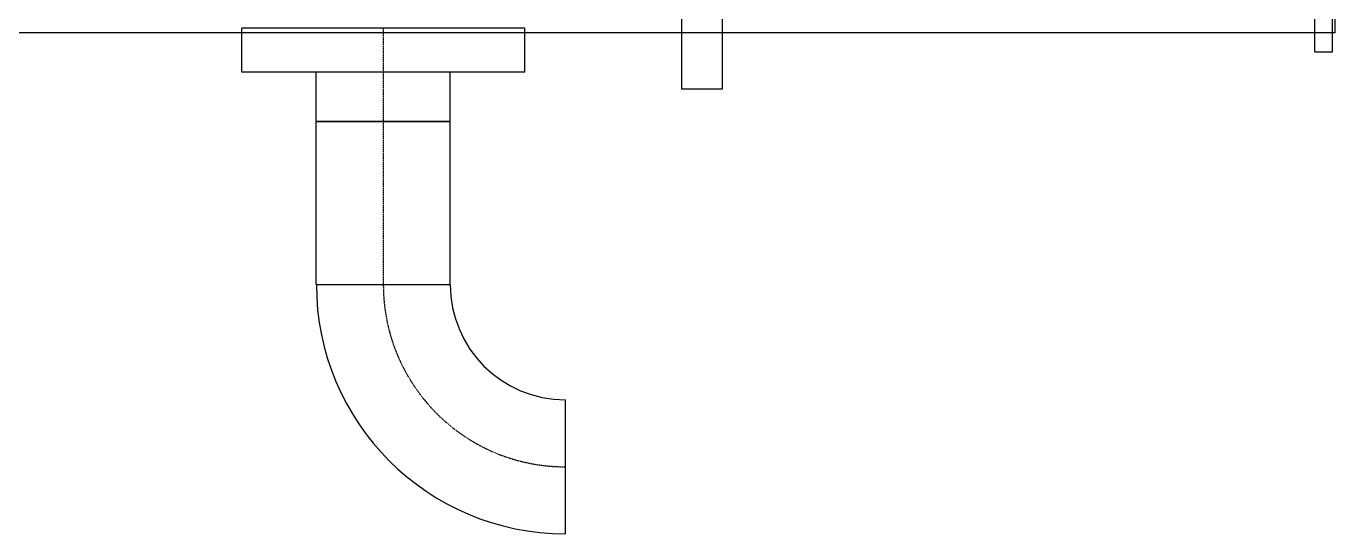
# Model space of a CAD drawing. Header units: millimetres. Extents: x -10011772 to -8149599, y 2847708 to 3434448.
# Drawn here: x -9516151 to -9512865, y 3169113 to 3170387 of the extents above; entities that cross this region are included whole.
import ezdxf

# ---------------------------------------------------------------- set-up
doc = ezdxf.new("R2010")
doc.units = ezdxf.units.MM
doc.linetypes.add('DIVIDE2', pattern=[0.625, 0.25, -0.125, 0, -0.125, 0, -0.125])
doc.layers.add('总平面底图', color=9, linetype='Continuous')

# ---------------------------------------------------------------- blocks, each defined once
blk = doc.blocks.new('总平面底图 爆炸危险区 LOCATION I')
at = {"layer": '总平面底图'}
for p, q in [((218294.8, 124260.9), (218294.8, 121460.9)), ((218294.8, 121460.9), (211994.8, 121460.9))]:
    blk.add_line(p, q, dxfattribs=at)
at = {"layer": '总平面底图', "linetype": 'Continuous'}
for p, q in [((218269.7, 121437.1), (218269.7, 121551.4)), ((218292, 121437.1), (218292, 121551.4)), ((217474.6, 121494.3), (217474.6, 121390.6)), ((217525.4, 121494.3), (217525.4, 121390.6)), ((217100, 121467.1), (216922.2, 121467.1)), ((216922.2, 121411.6), (216922.2, 121467.1)), ((217277.8, 121467.1), (217100, 121467.1)), ((217277.8, 121411.6), (217277.8, 121467.1)), ((218269.7, 121437.1), (218292, 121437.1)), ((217100, 121411.6), (216922.2, 121411.6)), ((217015.8, 121349.8), (217015.8, 121411.6)), ((217277.8, 121411.6), (217100, 121411.6)), ((217184.1, 121349.8), (217184.1, 121411.6)), ((217525.4, 121390.6), (217474.6, 121390.6)), ((217015.8, 121349.8), (217184.1, 121349.8)), ((217015.8, 121145.1), (217015.8, 121349.8)), ((217100, 121349.8), (217015.8, 121349.8)), ((217184.1, 121349.8), (217100, 121349.8)), ((217184.1, 121145.1), (217184.1, 121349.8)), ((217015.8, 121145.1), (217184.1, 121145.1)), ((217015.8, 121145.1), (217184.1, 121145.1)), ((217328.6, 120832.4), (217328.6, 121000.7))]:
    blk.add_line(p, q, dxfattribs=at)
at = {"layer": '总平面底图', "linetype": 'DIVIDE2'}
for p, q in [((217100, 121467.1), (217100, 121349.8)), ((217100, 121349.8), (217100, 121145.1)), ((217100, 121145.1), (217100, 121145.1)), ((217100, 121145.1), (217100, 121145.1)), ((217328.5, 120916.5), (217328.5, 120916.5)), ((217328.5, 120916.5), (217328.6, 120916.5))]:
    blk.add_line(p, q, dxfattribs=at)
at = {"layer": '总平面底图', "linetype": 'Continuous'}
for radius in [312.7, 144.5]:
    blk.add_arc((217328.6, 121145.1), radius, 180, 270, dxfattribs=at)
at = {"layer": '总平面底图', "linetype": 'DIVIDE2'}
blk.add_arc((217328.6, 121145.1), 228.6, 180, 270, dxfattribs=at)

msp = doc.modelspace()

# ---------------------------------------------------------------- block references
at = {"layer": '总平面底图', "xscale": 2, "yscale": 2, "zscale": 2}
msp.add_blockref('总平面底图 爆炸危险区 LOCATION I', (-9949454.3, 2927447.9), dxfattribs=at)

doc.saveas('drawing.dxf')
